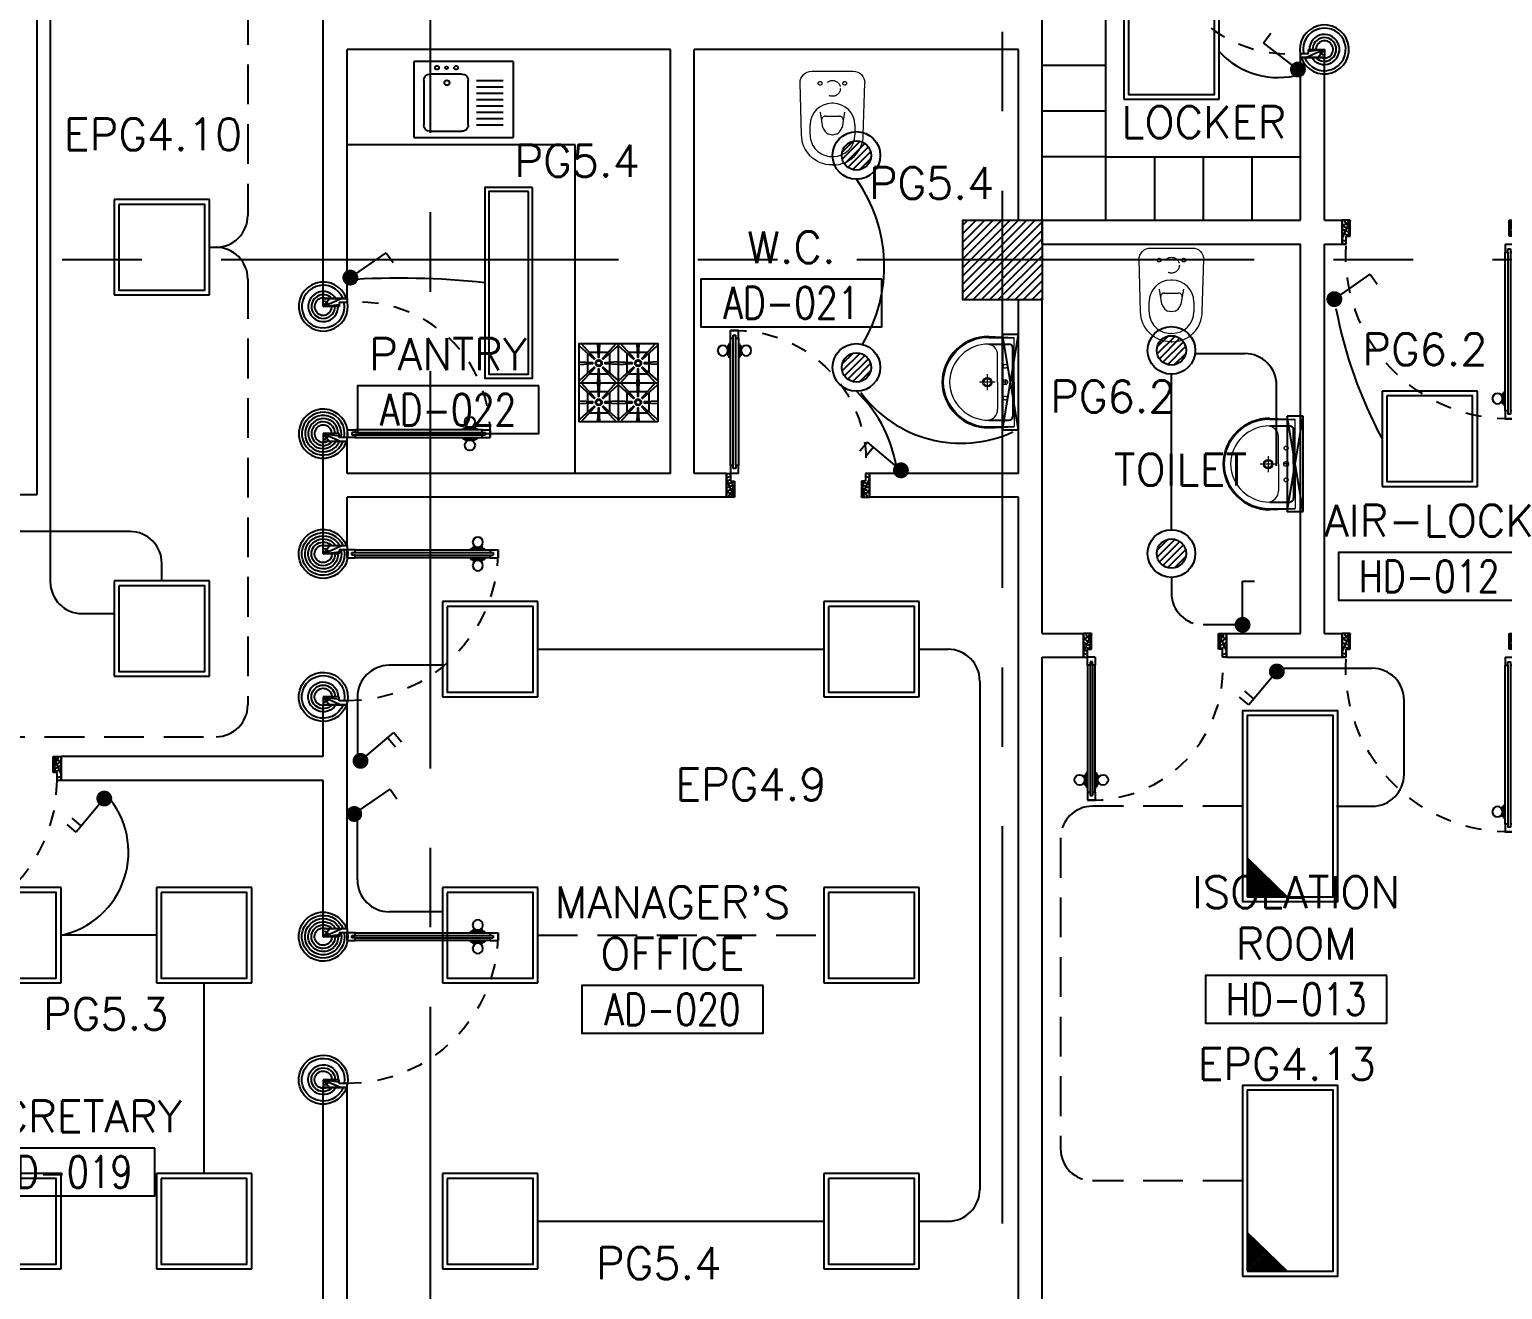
# Model space of a CAD drawing. Extents: x -0.4 to 93, y -13.2 to 77.1.
# Drawn here: x 56.55 to 65.82, y 6.47 to 14.4 of the extents above; entities that cross this region are included whole.
import ezdxf
from ezdxf.enums import TextEntityAlignment as Align

# ---------------------------------------------------------------- set-up
doc = ezdxf.new("R2010")
doc.units = 0
doc.header["$MEASUREMENT"] = 0
for name, pattern in [('CENTERX2', [4, 2.5, -0.5, 0.5, -0.5]), ('DASHED', [0.75, 0.5, -0.25]), ('HIDDEN', [0.375, 0.25, -0.125]), ('HIDDEN2', [0.1875, 0.125, -0.0625])]:
    doc.linetypes.add(name, pattern=pattern)
doc.layers.get('0').update_dxf_attribs({"linetype": 'CONTINUOUS'})
for name, color, linetype in [('A-FURN-W', 11, 'CONTINUOUS'), ('A-JEERI', 11, 'CONTINUOUS'), ('AXES', 11, 'CENTERX2'), ('COL', 11, 'CONTINUOUS'), ('DOOR', 11, 'CONTINUOUS'), ('DOOR-DIM', 11, 'CONTINUOUS'), ('E-CLINE', 2, 'CONTINUOUS'), ('E-HLINE', 2, 'HIDDEN'), ('E-LITE', 4, 'CONTINUOUS'), ('E-PANELBX', 3, 'CONTINUOUS'), ('E-SWITCH', 4, 'CONTINUOUS'), ('E-TEXT', 4, 'CONTINUOUS'), ('FIX', 11, 'CONTINUOUS'), ('HAT', 11, 'CONTINUOUS'), ('K-FUR', 11, 'CONTINUOUS'), ('Locker', 11, 'CONTINUOUS'), ('RM-BOX', 11, 'CONTINUOUS'), ('RM-NAME', 11, 'CONTINUOUS'), ('RM-NO', 11, 'CONTINUOUS'), ('TEXT', 4, 'CONTINUOUS'), ('WALL', 11, 'CONTINUOUS')]:
    doc.layers.add(name, color=color, linetype=linetype)
doc.styles.add('ROMANS', font='ROMANS.shx', dxfattribs={"width": 0.6})

# ---------------------------------------------------------------- blocks, each defined once
blk = doc.blocks.new('RM1')
at = {"layer": 'RM-BOX'}
blk.add_lwpolyline([(569.9, -200), (-569.9, -200), (-569.9, -500), (569.9, -500)], close=True, dxfattribs=at)
at = {"layer": 'RM-NAME', "style": 'ROMANS'}
for tag, p in [('ROOMNAME1', (0, 323.8)), ('ROOMNAME2', (0, 0))]:
    blk.add_attdef(tag, text='', height=200, dxfattribs=at).set_placement(p, align=Align.MIDDLE)
at = {"layer": 'RM-NO', "style": 'ROMANS', "width": 0.8}
blk.add_attdef('ROOMNO', text='', height=200, dxfattribs=at).set_placement((0, -350), align=Align.MIDDLE)
blk = doc.blocks.new('*X75')
at = {"color": 0}
for p, q in [((235128.6, 17905.4), (235584.2, 18361)), ((235128.6, 17958.4), (235531.2, 18361)), ((235128.6, 18011.4), (235478.1, 18361)), ((235128.6, 18064.5), (235425.1, 18361)), ((235128.6, 18117.5), (235372.1, 18361)), ((235128.6, 18170.5), (235319, 18361)), ((235128.6, 18223.6), (235266, 18361)), ((235128.6, 18276.6), (235213, 18361)), ((235128.6, 18329.6), (235159.9, 18361)), ((235137.2, 17861), (235628.6, 18352.3)), ((235190.3, 17861), (235628.6, 18299.3)), ((235243.3, 17861), (235628.6, 18246.3)), ((235296.3, 17861), (235628.6, 18193.2)), ((235349.4, 17861), (235628.6, 18140.2)), ((235402.4, 17861), (235628.6, 18087.2)), ((235455.4, 17861), (235628.6, 18034.1)), ((235508.5, 17861), (235628.6, 17981.1)), ((235561.5, 17861), (235628.6, 17928.1)), ((235614.5, 17861), (235628.6, 17875))]:
    blk.add_line(p, q, dxfattribs=at)
blk = doc.blocks.new('DOOR90')
at = {"layer": 'DOOR', "color": 7, "linetype": 'ByBlock'}
for p, q in [((-150, 0), (0, 0)), ((-150, 0), (-150, -25)), ((0, -50), (-113.7, 0)), ((0, -50), (-40.1, 0)), ((0, -50), (0, 0)), ((-1000, -25), (-1050, -25)), ((-1050, -75), (-1050, -25)), ((-1050, -25), (-1050, -75)), ((-1000, -75), (-1050, -75)), ((-1000, -42), (-1020, -42)), ((-1020, -42), (-1020, -58)), ((-1000, -58), (-1020, -58)), ((-1000, -25), (-1000, -42)), ((-1000, -58), (-1000, -75)), ((-877.6, -17.8), (-967.6, -17.8)), ((-967.6, -25), (-967.6, -17.8)), ((-967.6, -75), (-967.6, -82.2)), ((-877.6, -82.2), (-967.6, -82.2)), ((-955, -8.8), (-890.2, -8.8)), ((-955, -17.8), (-955, -8.8)), ((-955, -17.8), (-890.2, -17.8)), ((-955, -82.2), (-890.2, -82.2)), ((-955, -82.2), (-955, -91.2)), ((-955, -91.2), (-890.2, -91.2)), ((-890.2, -17.8), (-890.2, -8.8)), ((-890.2, -82.2), (-890.2, -91.2)), ((-877.6, -25), (-877.6, -17.8)), ((-877.6, -75), (-877.6, -82.2)), ((-200, -25), (-150, -25)), ((-200, -42), (-200, -25)), ((-180, -42), (-200, -42)), ((-200, -58), (-180, -58)), ((-200, -75), (-200, -58)), ((-150, -75), (-200, -75)), ((-180, -58), (-180, -42)), ((-150, -25), (-100, -25)), ((-150, -75), (-150, -25)), ((-100, -25), (-100, -50)), ((0, -50), (-100, -36.6)), ((-100, -50), (0, -50)), ((-150, -875), (-100, -875)), ((-150, -900), (-150, -875)), ((-150, -900), (0, -900)), ((0, -900), (-150, -900)), ((0, -850), (-113.7, -900)), ((-100, -875), (-100, -850)), ((0, -850), (-100, -863.4)), ((-100, -850), (0, -850)), ((0, -850), (-40.1, -900)), ((0, -850), (0, -900))]:
    blk.add_line(p, q, dxfattribs=at)
at = {"layer": 'DOOR', "linetype": 'ByBlock'}
for p, q in [((-200, -25), (-1000, -25)), ((-200, -42), (-1000, -42)), ((-200, -58), (-1000, -58)), ((-1000, -75), (-200, -75))]:
    blk.add_line(p, q, dxfattribs=at)
at = {"layer": 'DOOR', "color": 7, "linetype": 'ByBlock'}
for centre in [(-922.6, 23.5), (-922.6, -123.5)]:
    blk.add_circle(centre, 32.4, dxfattribs=at)
for centre, radius, start, end in [((0, -50), 154.4, 161.10529, 166.28577), ((0, -50), 94.4, 148.01819, 180), ((0, -50), 134.4, 158.15985, 169.28002), ((0, -50), 114.4, 154.08384, 167.37743), ((0, -50), 74.4, 137.77643, 180), ((0, -50), 54.4, 113.20738, 180), ((0, -50), 34.4, 90, 180), ((0, -50), 14.4, 90, 180), ((0, -850), 154.4, 193.71423, 198.89471), ((0, -850), 134.4, 190.71998, 201.84015), ((0, -850), 94.4, 180, 211.98181), ((0, -850), 74.4, 180, 222.22357), ((0, -850), 54.4, 180, 246.79262), ((0, -850), 34.4, 180, 270), ((0, -850), 14.4, 180, 270)]:
    blk.add_arc(centre, radius, start, end, dxfattribs=at)
at = {"layer": 'DOOR', "linetype": 'HIDDEN', "ltscale": 0.5}
blk.add_arc((-222.2, -50), 828.2, 178.27012, 275.00304, dxfattribs=at)
blk = doc.blocks.new('LAV1')
at = {"layer": 'FIX', "linetype": 'ByBlock', "ltscale": 0.3}
for p, q in [((-287, 210), (-280, 50)), ((-240, 210), (-240, 85)), ((240, 210), (240, 85)), ((287, 210), (280, 50)), ((0, 60), (-215, 60)), ((0, 60), (215, 60))]:
    blk.add_line(p, q, dxfattribs=at)
at = {"layer": 'FIX', "linetype": 'Continuous', "lineweight": 20}
for p, q in [((-280, 210), (-280, 50)), ((280, 210), (280, 50)), ((0, 155), (-170, 155)), ((0, 155), (170, 155)), ((0, 50), (-280, 50)), ((0, 50), (-247.3, 50)), ((0, 50), (280, 50)), ((0, 50), (247.3, 50))]:
    blk.add_line(p, q, dxfattribs=at)
at = {"layer": 'FIX', "linetype": 'DASHED', "lineweight": 20, "ltscale": 0.05}
for p, q in [((49.5, 220), (-50.5, 220)), ((-0.5, 170), (-0.5, 270)), ((-0.5, 170), (-0.5, 270))]:
    blk.add_line(p, q, dxfattribs=at)
at = {"layer": 'FIX', "lineweight": 20}
for p, q in [((15.6, 107.5), (-15.5, 107.5)), ((0, 92), (0, 123))]:
    blk.add_line(p, q, dxfattribs=at)
for centre, radius in [((-0.5, 220), 29.5), ((-0.5, 220), 22.5), ((0, 107.5), 15.5)]:
    blk.add_circle(centre, radius, dxfattribs=at)
at = {"layer": 'FIX', "linetype": 'HIDDEN', "lineweight": 20, "ltscale": 0.05}
for centre in [(-100, 107.5), (100, 107.5)]:
    blk.add_circle(centre, 12.4, dxfattribs=at)
at = {"layer": 'FIX', "linetype": 'ByBlock', "ltscale": 0.3}
for centre, radius, start, end in [((5.1, 212), 292.1, 90.99638, 180.39035), ((-5.1, 212), 292.1, 359.60965, 89.00362), ((-215, 85), 25, 180, 270), ((215, 85), 25, 270, 0)]:
    blk.add_arc(centre, radius, start, end, dxfattribs=at)
at = {"layer": 'FIX', "linetype": 'Continuous', "lineweight": 20}
for centre, radius, start, end in [((5.1, 212), 285.1, 91.02017, 180.39998), ((-5.1, 212), 285.1, 359.60002, 88.97983), ((5.1, 212), 245.1, 91.18134, 180.46566), ((-5.1, 212), 245.1, 359.53434, 88.81866), ((-170, 225), 70, 180, 270), ((170, 225), 70, 270, 0)]:
    blk.add_arc(centre, radius, start, end, dxfattribs=at)
blk = doc.blocks.new('DOOR1000')
at = {"layer": 'DOOR', "color": 7, "linetype": 'ByBlock'}
for p, q in [((-150, 0), (0, 0)), ((-150, 0), (-150, -25)), ((0, -50), (-113.7, 0)), ((0, -50), (-40.1, 0)), ((0, -50), (0, 0)), ((-1100, -25), (-1100, -75)), ((-1100, -75), (-1100, -25)), ((-1050, -25), (-1100, -25)), ((-1050, -75), (-1100, -75)), ((-1070, -42), (-1070, -58)), ((-1050, -42), (-1070, -42)), ((-1050, -58), (-1070, -58)), ((-1050, -25), (-1050, -42)), ((-1050, -58), (-1050, -75)), ((-1017.6, -25), (-1017.6, -17.8)), ((-927.6, -17.8), (-1017.6, -17.8)), ((-1017.6, -75), (-1017.6, -82.2)), ((-927.6, -82.2), (-1017.6, -82.2)), ((-1005, -17.8), (-1005, -8.8)), ((-1005, -8.8), (-940.2, -8.8)), ((-1005, -17.8), (-940.2, -17.8)), ((-1005, -82.2), (-1005, -91.2)), ((-1005, -82.2), (-940.2, -82.2)), ((-1005, -91.2), (-940.2, -91.2)), ((-940.2, -17.8), (-940.2, -8.8)), ((-940.2, -82.2), (-940.2, -91.2)), ((-927.6, -25), (-927.6, -17.8)), ((-927.6, -75), (-927.6, -82.2)), ((-200, -25), (-150, -25)), ((-200, -42), (-200, -25)), ((-180, -42), (-200, -42)), ((-200, -58), (-180, -58)), ((-200, -75), (-200, -58)), ((-150, -75), (-200, -75)), ((-180, -58), (-180, -42)), ((-150, -25), (-100, -25)), ((-150, -75), (-150, -25)), ((-100, -25), (-100, -50)), ((0, -50), (-100, -36.6)), ((-100, -50), (0, -50)), ((-150, -975), (-100, -975)), ((-150, -1000), (-150, -975)), ((-150, -1000), (0, -1000)), ((0, -1000), (-150, -1000)), ((0, -950), (-113.7, -1000)), ((-100, -975), (-100, -950)), ((0, -950), (-100, -963.4)), ((-100, -950), (0, -950)), ((0, -950), (-40.1, -1000)), ((0, -950), (0, -1000))]:
    blk.add_line(p, q, dxfattribs=at)
at = {"layer": 'DOOR', "linetype": 'ByBlock'}
for p, q in [((-200, -25), (-1050, -25)), ((-200, -42), (-1050, -42)), ((-200, -58), (-1050, -58)), ((-1050, -75), (-200, -75))]:
    blk.add_line(p, q, dxfattribs=at)
at = {"layer": 'DOOR', "color": 7, "linetype": 'ByBlock'}
for centre in [(-972.6, 23.5), (-972.6, -123.5)]:
    blk.add_circle(centre, 32.4, dxfattribs=at)
for centre, radius, start, end in [((0, -50), 154.4, 161.10529, 166.28577), ((0, -50), 94.4, 148.01819, 180), ((0, -50), 134.4, 158.15985, 169.28002), ((0, -50), 114.4, 154.08384, 167.37743), ((0, -50), 74.4, 137.77643, 180), ((0, -50), 54.4, 113.20738, 180), ((0, -50), 34.4, 90, 180), ((0, -50), 14.4, 90, 180), ((0, -950), 154.4, 193.71423, 198.89471), ((0, -950), 134.4, 190.71998, 201.84015), ((0, -950), 94.4, 180, 211.98181), ((0, -950), 74.4, 180, 222.22357), ((0, -950), 54.4, 180, 246.79262), ((0, -950), 34.4, 180, 270), ((0, -950), 14.4, 180, 270)]:
    blk.add_arc(centre, radius, start, end, dxfattribs=at)
at = {"layer": 'DOOR', "linetype": 'HIDDEN', "ltscale": 0.5}
blk.add_arc((-150, -25), 950, 180, 270, dxfattribs=at)
blk = doc.blocks.new('WC')
at = {"layer": 'FIX', "lineweight": 20}
for p, q in [((475, 140.8), (538, 140.8)), ((339, 4.8), (339, -4.8)), ((394.8, 75.7), (490.4, 60.1)), ((533.7, 24.2), (539.5, 0)), ((539.5, 0), (533.7, -24.2)), ((674, 4.8), (674, -4.8)), ((490.4, -60.1), (394.8, -75.7)), ((538, -140.8), (475, -140.8)), ((213.2, -203.8), (210, -203.8))]:
    blk.add_line(p, q, dxfattribs=at)
at = {"layer": 'FIX', "linetype": 'Continuous', "lineweight": 20}
blk.add_line((420.1, -47.3), (420.4, 44.6), dxfattribs=at)
at = {"layer": 'FIX', "lineweight": 20}
for points in [[(210, -203.8, -0.414214), (137, -130.8), (137, 0), (137, 130.8, -0.414214), (210, 203.8)], [(727, -4.8), (727, 4.8, 0.414214), (538, 193.8), (210, 203.8)], [(727, 4.8), (727, -4.8, -0.414214), (538, -193.8), (210, -203.8)]]:
    blk.add_lwpolyline(points, format="xyb", dxfattribs=at)
at = {"layer": 'FIX', "linetype": 'HIDDEN2', "lineweight": 20, "ltscale": 0.3}
blk.add_circle((245, 0), 49.8, dxfattribs=at)
at = {"layer": 'FIX', "linetype": 'HIDDEN', "lineweight": 20, "ltscale": 0.05}
for centre in [(213.2, 77.5), (213.2, -77.5)]:
    blk.add_circle(centre, 11.6, dxfattribs=at)
at = {"layer": 'FIX', "lineweight": 20}
for centre, radius, start, end in [((475, 4.8), 136, 90, 180), ((538, 4.8), 136, 360, 90), ((464.4, -17.6), 82, 51.07583, 71.50405), ((473, -6.9), 68.2, 27.15318, 51.07583), ((475, -4.8), 136, 180, 270), ((464.4, 17.6), 82, 288.49595, 308.92417), ((473, 6.9), 68.2, 308.92417, 332.84682), ((538, -4.8), 136, 270, 0)]:
    blk.add_arc(centre, radius, start, end, dxfattribs=at)
at = {"layer": 'FIX', "linetype": 'Continuous', "lineweight": 20}
for centre, start, end in [((442.7, 45.5), 88.38785, 182.33379), ((442.4, -45.6), 177.66621, 271.61215)]:
    blk.add_arc(centre, 22.3, start, end, dxfattribs=at)
blk = doc.blocks.new('A$C2B543BD4')
at = {"layer": 'DOOR', "color": 0, "linetype": 'ByBlock'}
for p, q in [((150, 1155.9), (0, 1155.9)), ((150, 1155.9), (0, 1155.9)), ((0, 1155.9), (150, 1155.9)), ((0, 1105.9), (0, 1155.9)), ((150, 1130.9), (100, 1130.9)), ((100, 1130.9), (100, 1105.9)), ((150, 1155.9), (150, 1130.9)), ((100, 1105.9), (0, 1105.9)), ((100, 105.9), (0, 105.9)), ((0, 105.9), (0, 55.9)), ((100, 80.9), (100, 105.9)), ((150, 130.9), (150, 80.9)), ((150, 130.9), (200, 130.9)), ((180, 113.9), (180, 97.9)), ((200, 113.9), (180, 113.9)), ((180, 97.9), (200, 97.9)), ((200, 130.9), (200, 113.9)), ((200, 97.9), (200, 80.9)), ((1077.6, 138.1), (1167.6, 138.1)), ((1077.6, 130.9), (1077.6, 138.1)), ((1155, 147.1), (1090.2, 147.1)), ((1090.2, 138.1), (1090.2, 147.1)), ((1155, 138.1), (1090.2, 138.1)), ((1155, 138.1), (1155, 147.1)), ((1167.6, 130.9), (1167.6, 138.1)), ((1200, 130.9), (1250, 130.9)), ((1200, 113.9), (1200, 130.9)), ((1200, 113.9), (1220, 113.9)), ((1200, 97.9), (1220, 97.9)), ((1200, 80.9), (1200, 97.9)), ((1220, 97.9), (1220, 113.9)), ((1250, 130.9), (1250, 80.9)), ((1250, 130.9), (1250, 80.9)), ((1250, 80.9), (1250, 130.9)), ((150, 55.9), (0, 55.9)), ((150, 80.9), (100, 80.9)), ((150, 55.9), (150, 80.9)), ((200, 80.9), (150, 80.9)), ((1077.6, 80.9), (1077.6, 73.7)), ((1077.6, 73.7), (1167.6, 73.7)), ((1155, 73.7), (1090.2, 73.7)), ((1090.2, 73.7), (1090.2, 64.7)), ((1155, 64.7), (1090.2, 64.7)), ((1155, 73.7), (1155, 64.7)), ((1167.6, 80.9), (1167.6, 73.7)), ((1200, 80.9), (1250, 80.9))]:
    blk.add_line(p, q, dxfattribs=at)
at = {"layer": 'DOOR', "color": 9, "linetype": 'ByBlock'}
for p, q in [((0, 1105.9), (113.7, 1155.9)), ((0, 1105.9), (40.1, 1155.9)), ((0, 1105.9), (100, 1119.3)), ((0, 105.9), (40.1, 55.9)), ((0, 105.9), (113.7, 55.9)), ((0, 105.9), (100, 92.6))]:
    blk.add_line(p, q, dxfattribs=at)
at = {"layer": 'DOOR', "linetype": 'ByBlock'}
for p, q in [((1200, 130.9), (200, 130.9)), ((200, 113.9), (1200, 113.9)), ((200, 97.9), (1200, 97.9)), ((200, 80.9), (1200, 80.9))]:
    blk.add_line(p, q, dxfattribs=at)
at = {"layer": 'DOOR', "color": 0, "linetype": 'ByBlock'}
for centre in [(1122.6, 179.5), (1122.6, 32.4)]:
    blk.add_circle(centre, 32.4, dxfattribs=at)
at = {"layer": 'DOOR', "color": 9, "linetype": 'ByBlock'}
for centre, radius, start, end in [((0, 1105.9), 34.4, 0, 90), ((0, 1105.9), 14.4, 0, 90), ((0, 1105.9), 54.4, 0, 66.79262), ((0, 1105.9), 74.4, 0, 42.22357), ((0, 1105.9), 94.4, 0, 31.98181), ((0, 1105.9), 134.4, 10.71998, 21.84015), ((0, 1105.9), 154.4, 13.71423, 18.89471), ((0, 105.9), 14.4, 270, 0), ((0, 105.9), 34.4, 270, 0), ((0, 105.9), 54.4, 293.20738, 0), ((0, 105.9), 74.4, 317.77643, 0), ((0, 105.9), 94.4, 328.01819, 0), ((0, 105.9), 114.4, 334.08384, 347.37743), ((0, 105.9), 134.4, 338.15985, 349.28002), ((0, 105.9), 154.4, 341.10529, 346.28577)]:
    blk.add_arc(centre, radius, start, end, dxfattribs=at)
at = {"layer": 'DOOR', "linetype": 'HIDDEN', "ltscale": 0.5}
blk.add_arc((222.7, 105.9), 1027.6, 358.60591, 94.05853, dxfattribs=at)
blk = doc.blocks.new('A$C68711307')
at = {"layer": 'A-FURN-W'}
for p, q in [((0, 0), (0, 0.6266)), ((0, 0.6266), (0.48, 0.6266)), ((0.12, 0.5634), (0.4, 0.5634)), ((0.48, 0.6266), (0.48, 0)), ((0.08, 0.3234), (0.08, 0.5234)), ((0.44, 0.5234), (0.44, 0.3234)), ((0.4, 0.2834), (0.12, 0.2834)), ((0.12, 0.232), (0.12, 0.0643)), ((0.16, 0.232), (0.16, 0.0643)), ((0.2, 0.232), (0.2, 0.0643)), ((0.24, 0.232), (0.24, 0.0643)), ((0.28, 0.232), (0.28, 0.0643)), ((0.32, 0.232), (0.32, 0.0643)), ((0.36, 0.232), (0.36, 0.0643)), ((0.4, 0.232), (0.4, 0.0643)), ((0, 0), (0.48, 0))]:
    blk.add_line(p, q, dxfattribs=at)
for centre, start_param, end_param in [((0.12, 0.5234), 5.497787, 7.068583), ((0.4, 0.5234), 3.926991, 5.497787), ((0.12, 0.3234), 0.785398, 2.356194), ((0.4, 0.3234), 2.356194, 3.926991)]:
    blk.add_ellipse(centre, major_axis=(-0.0283, 0.0283), ratio=1, start_param=start_param, end_param=end_param, dxfattribs=at)
at = {"layer": 'A-FURN-W', "extrusion": (0, 0, -1)}
for centre, major_axis in [((0.04, 0.4799), (-0.00849, 0.00849)), ((0.04, 0.4199), (-0.00566, 0.00566)), ((0.1344, 0.4174), (-0.0113, 0.0113))]:
    blk.add_ellipse(centre, major_axis=major_axis, ratio=1, dxfattribs=at)
blk.add_ellipse((0.04, 0.3599), major_axis=(-0.00849, 0.00849), ratio=1, start_param=6.283185307178246, end_param=12.56637061435783, dxfattribs=at)
blk = doc.blocks.new('RANGE')
at = {"layer": 'K-FUR'}
for p, q in [((0.45, 0.904), (0.45, 0)), ((0, 0.452), (0.9, 0.452))]:
    blk.add_line(p, q, dxfattribs=at)
for points in [[(-0.001, 0.879), (0.172, 0.723, 0.025175), (0.18, 0.73), (0.023, 0.903)], [(0.211, 0.904), (0.22, 0.747, 0.025175), (0.23, 0.747), (0.238, 0.904)], [(0.426, 0.904), (0.27, 0.73, 0.025175), (0.278, 0.723), (0.45, 0.88)], [(0.449, 0.879), (0.622, 0.723, 0.025175), (0.63, 0.73), (0.473, 0.903)], [(0.661, 0.904), (0.67, 0.747, 0.025175), (0.68, 0.747), (0.688, 0.904)], [(0.876, 0.904), (0.72, 0.73, 0.025175), (0.728, 0.723), (0.9, 0.88)], [(0, 0.664), (0.156, 0.672, 0.025175), (0.156, 0.683), (0, 0.691)], [(0.45, 0.691), (0.294, 0.683, 0.025175), (0.294, 0.673), (0.45, 0.665)], [(0.45, 0.664), (0.606, 0.672, 0.025175), (0.606, 0.683), (0.45, 0.691)], [(0.9, 0.691), (0.744, 0.683, 0.025175), (0.744, 0.673), (0.9, 0.665)], [(0.024, 0.452), (0.18, 0.625, 0.025175), (0.172, 0.633), (0, 0.476)], [(0.239, 0.452), (0.23, 0.609, 0.025175), (0.22, 0.609), (0.212, 0.452)], [(0.451, 0.477), (0.278, 0.633, 0.025175), (0.27, 0.625), (0.427, 0.453)], [(0.474, 0.452), (0.63, 0.625, 0.025175), (0.622, 0.633), (0.45, 0.476)], [(0.689, 0.452), (0.68, 0.609, 0.025175), (0.67, 0.609), (0.662, 0.452)], [(0.901, 0.477), (0.728, 0.633, 0.025175), (0.72, 0.625), (0.877, 0.453)], [(-0.001, 0.427), (0.172, 0.271, 0.025175), (0.18, 0.278), (0.023, 0.451)], [(0.211, 0.452), (0.22, 0.295, 0.025175), (0.23, 0.295), (0.238, 0.452)], [(0.426, 0.452), (0.27, 0.279, 0.025175), (0.278, 0.271), (0.45, 0.428)], [(0.449, 0.427), (0.622, 0.271, 0.025175), (0.63, 0.278), (0.473, 0.451)], [(0.661, 0.452), (0.67, 0.295, 0.025175), (0.68, 0.295), (0.688, 0.452)], [(0.876, 0.452), (0.72, 0.279, 0.025175), (0.728, 0.271), (0.9, 0.428)], [(0, 0.212), (0.156, 0.221, 0.025175), (0.156, 0.231), (0, 0.239)], [(0.024, 0), (0.18, 0.173, 0.025175), (0.172, 0.181), (0, 0.024)], [(0.451, 0.025), (0.278, 0.181, 0.025175), (0.27, 0.173), (0.427, 0.001)], [(0.45, 0.239), (0.294, 0.231, 0.025175), (0.294, 0.221), (0.45, 0.213)], [(0.45, 0.212), (0.606, 0.221, 0.025175), (0.606, 0.231), (0.45, 0.239)], [(0.474, 0), (0.63, 0.173, 0.025175), (0.622, 0.181), (0.45, 0.024)], [(0.901, 0.025), (0.728, 0.181, 0.025175), (0.72, 0.173), (0.877, 0.001)], [(0.9, 0.239), (0.744, 0.231, 0.025175), (0.744, 0.221), (0.9, 0.213)], [(0.239, 0), (0.23, 0.157, 0.025175), (0.22, 0.157), (0.212, 0)], [(0.689, 0), (0.68, 0.157, 0.025175), (0.67, 0.157), (0.662, 0)]]:
    blk.add_lwpolyline(points, format="xyb", dxfattribs=at)
blk.add_lwpolyline([(0, 0), (0, 0.904), (0.9, 0.904), (0.9, 0)], close=True, dxfattribs=at)
for points in [[(0.1, 0.686), (0.1, 0.788)], [(0.113, 0.804), (0.217, 0.804)], [(0.233, 0.804), (0.336, 0.804)], [(0.35, 0.789), (0.35, 0.686)], [(0.55, 0.686), (0.55, 0.788)], [(0.563, 0.804), (0.667, 0.804)], [(0.683, 0.804), (0.786, 0.804)], [(0.8, 0.789), (0.8, 0.686)], [(0.1, 0.567), (0.1, 0.67)], [(0.217, 0.552), (0.114, 0.552)], [(0.337, 0.552), (0.233, 0.552)], [(0.35, 0.67), (0.35, 0.568)], [(0.55, 0.567), (0.55, 0.67)], [(0.667, 0.552), (0.564, 0.552)], [(0.787, 0.552), (0.683, 0.552)], [(0.8, 0.67), (0.8, 0.568)], [(0.113, 0.352), (0.217, 0.352)], [(0.233, 0.352), (0.336, 0.352)], [(0.563, 0.352), (0.667, 0.352)], [(0.683, 0.352), (0.786, 0.352)], [(0.1, 0.234), (0.1, 0.336)], [(0.1, 0.115), (0.1, 0.218)], [(0.35, 0.337), (0.35, 0.234)], [(0.35, 0.218), (0.35, 0.116)], [(0.55, 0.234), (0.55, 0.336)], [(0.55, 0.115), (0.55, 0.218)], [(0.8, 0.337), (0.8, 0.234)], [(0.8, 0.218), (0.8, 0.116)], [(0.217, 0.1), (0.114, 0.1)], [(0.337, 0.1), (0.233, 0.1)], [(0.667, 0.1), (0.564, 0.1)], [(0.787, 0.1), (0.683, 0.1)]]:
    blk.add_lwpolyline(points, dxfattribs=at)
for centre, radius in [((0.225, 0.678), 0.0373), ((0.225, 0.678), 0.0273), ((0.675, 0.678), 0.0373), ((0.675, 0.678), 0.0273), ((0.225, 0.226), 0.0373), ((0.225, 0.226), 0.0273), ((0.675, 0.226), 0.0373), ((0.675, 0.226), 0.0273)]:
    blk.add_circle(centre, radius, dxfattribs=at)
blk = doc.blocks.new('Rang')
at = {"layer": 'FIX', "xscale": -0.6637168141592866, "yscale": 0.6637168141592866, "zscale": 0.6637168141592921, "rotation": 90}
blk.add_blockref('RANGE', (0.6, 0.597), dxfattribs=at)
blk = doc.blocks.new('*X62')
at = {"color": 0}
for p, q in [((21548.527, 18540.142), (21548.801, 18540.415)), ((21548.529, 18539.966), (21548.977, 18540.414)), ((21548.584, 18539.845), (21549.098, 18540.359)), ((21548.672, 18539.756), (21549.187, 18540.271)), ((21548.793, 18539.7), (21549.243, 18540.15)), ((21548.966, 18539.696), (21549.246, 18539.977))]:
    blk.add_line(p, q, dxfattribs=at)
blk = doc.blocks.new('SPOT')
at = {"layer": 'E-LITE'}
for radius in [0.6, 0.369]:
    blk.add_circle((0, 0), radius, dxfattribs=at)
at = {"layer": 'E-LITE', "color": 8}
blk.add_blockref('*X62', (-21548.886, -18540.056), dxfattribs=at)
blk = doc.blocks.new('L42')
at = {"layer": 'E-LITE'}
for p, q in [((0.3, 0.3), (-0.3, 0.3)), ((-0.3, 0.3), (-0.3, -0.3)), ((0.3, -0.3), (0.3, 0.3)), ((-0.3, -0.3), (0.3, -0.3))]:
    blk.add_line(p, q, dxfattribs=at)
at = {"layer": 'E-LITE', "color": 8}
blk.add_lwpolyline([(-0.27, 0.27), (-0.27, -0.27), (0.27, -0.27), (0.27, 0.27)], close=True, dxfattribs=at)
blk = doc.blocks.new('1G1W')
for p, q in [((0, 0), (0.55, 0)), ((0.55, 0), (0.55, -0.15))]:
    blk.add_line(p, q)
at = {"const_width": 0.1}
blk.add_lwpolyline([(-0.05, 0, 1), (0.05, 0, 1)], format="xyb", close=True, dxfattribs=at)
blk = doc.blocks.new('L44OP')
at = {"layer": 'E-LITE'}
h = blk.add_hatch(dxfattribs=at)
h.set_pattern_fill('ANSI31', color=8, scale=0.08, style=0)
h.set_pattern_definition([(45, (-219618.539252, -21540.879964), (-0.00707106781187, 0.00707106781187), [])])
h.paths.add_polyline_path([(-0.3258, 0.27), (-0.57, 0.27), (-0.57, 0.0185)])
at = {"layer": 'E-LITE', "color": 8}
blk.add_line((-0.3258, 0.27), (-0.57, 0.0185), dxfattribs=at)
at = {"layer": 'E-LITE'}
blk.add_lwpolyline([(-0.6, 0.3), (-0.6, -0.3), (0.6, -0.3), (0.6, 0.3)], close=True, dxfattribs=at)
at = {"layer": 'E-LITE', "color": 8}
blk.add_lwpolyline([(-0.57, 0.27), (-0.57, -0.27), (0.57, -0.27), (0.57, 0.27)], close=True, dxfattribs=at)
blk = doc.blocks.new('MR20')
at = {"layer": 'E-LITE'}
for p, q in [((-300, 100), (-300, 0)), ((-300, 100), (-300, 0)), ((300, 0), (300, 100)), ((300, 0), (300, 100)), ((-300, 0), (300, 0)), ((-300, 0), (300, 0)), ((-300, 0), (300, 0)), ((-300, 0), (-300, 0)), ((300, 0), (300, 0))]:
    blk.add_line(p, q, dxfattribs=at)
at = {"layer": 'E-LITE', "color": 3}
blk.add_line((300, 100), (-300, 100), dxfattribs=at)
at = {"layer": 'E-LITE', "color": 8}
for p, q in [((300, 0), (-300, 100)), ((300, 100), (-300, 0))]:
    blk.add_line(p, q, dxfattribs=at)
blk = doc.blocks.new('2G1W')
for p, q in [((0, 0), (0.55, 0)), ((0.45, 0), (0.45, -0.15)), ((0.55, 0), (0.55, -0.15))]:
    blk.add_line(p, q)
at = {"const_width": 0.1}
blk.add_lwpolyline([(-0.05, 0, 1), (0.05, 0, 1)], format="xyb", close=True, dxfattribs=at)
blk = doc.blocks.new('L24')
at = {"color": 4}
blk.add_lwpolyline([(-0.6, 0.15), (-0.6, -0.15), (0.6, -0.15), (0.6, 0.15)], close=True, dxfattribs=at)
at = {"layer": 'E-LITE', "color": 8}
blk.add_lwpolyline([(-0.575, 0.125), (-0.575, -0.125), (0.575, -0.125), (0.575, 0.125)], close=True, dxfattribs=at)

msp = doc.modelspace()

# ---------------------------------------------------------------- linework, layer by layer
at = {"layer": 'AXES'}
for p, q in [((62.6695, -1.1143), (62.6695, 76.4248)), ((59.0695, 5.75), (59.0695, 64.57)), ((92.2523, 12.95), (22.4295, 12.95))]:
    msp.add_line(p, q, dxfattribs=at)
at = {"layer": 'COL'}
msp.add_lwpolyline([(62.9195, 13.2), (62.9195, 12.7), (62.4195, 12.7), (62.4195, 13.2)], close=True, dxfattribs=at)
at = {"layer": 'E-CLINE', "color": 4}
for p, q in [((56.6767, 15.1355), (56.6767, 10.9245)), ((57.6786, 13.03), (57.7198, 13.03)), ((57.6786, 13.03), (57.7198, 13.03)), ((63.732, 11.2526), (63.732, 12.2312)), ((57.1786, 11.2408), (55.4133, 11.2408)), ((57.3786, 10.93), (57.3786, 11.0408)), ((56.8767, 10.7245), (57.0786, 10.7245))]:
    msp.add_line(p, q, dxfattribs=at)
for centre, radius, start, end in [((64.4023, 14.5976), 0.4994, 222.14221, 286.5481), ((60.977, 12.9093), 0.9476, 328.83981, 35.38312), ((57.7198, 13.23), 0.2, 270, 0), ((57.7198, 12.83), 0.2, 0, 90), ((58.8715, 7.6361), 5.1991, 84.03267, 93.60594), ((61.1662, 11.5108), 0.8463, 6.52454, 46.42999), ((62.4075, 12.5779), 0.7814, 216.19148, 294.72003), ((57.1786, 11.0408), 0.2, 0, 90), ((56.8767, 10.9245), 0.2, 180, 270), ((57.7198, 10.1494), 0.2, 270, 360)]:
    msp.add_arc(centre, radius, start, end, dxfattribs=at)
at = {"layer": 'E-HLINE', "color": 4}
for p, q in [((57.9198, 19.43), (57.9198, 13.23)), ((57.9198, 12.83), (57.9198, 10.1494)), ((63.732, 10.9526), (63.732, 10.8537)), ((64.1546, 10.6537), (63.932, 10.6537)), ((62.1445, 10.5), (62.3261, 10.5)), ((52.8911, 9.9494), (57.7198, 9.9494)), ((64.1794, 9.5122), (63.2348, 9.5122)), ((63.0348, 9.3122), (63.0348, 7.3552)), ((59.7445, 8.7), (61.5445, 8.7)), ((64.1794, 7.1552), (63.2348, 7.1552)), ((62.1445, 6.9), (62.3261, 6.9))]:
    msp.add_line(p, q, dxfattribs=at)
for centre, start, end in [((63.932, 10.8537), 180, 270), ((63.2348, 9.3122), 90, 180), ((63.2348, 7.3552), 180, 270)]:
    msp.add_arc(centre, 0.2, start, end, dxfattribs=at)
at = {"layer": 'E-PANELBX'}
for p, q in [((59.9795, 13.675), (58.5445, 13.675)), ((59.9795, 11.607), (59.9795, 13.675))]:
    msp.add_line(p, q, dxfattribs=at)
at = {"layer": 'E-SWITCH', "color": 4}
for p, q in [((63.8807, 12.3613), (64.1936, 12.3613)), ((64.3936, 11.6546), (64.3936, 12.1613)), ((59.7445, 10.5), (61.5445, 10.5)), ((59.1445, 10.3992), (58.8098, 10.3992)), ((62.5261, 10.3), (62.5261, 7.1)), ((64.38, 10.38), (64.9954, 10.38)), ((58.6098, 10.1992), (58.6098, 9.7816)), ((65.1954, 9.7122), (65.1954, 10.18)), ((58.6098, 9.0478), (58.6098, 9.4776)), ((64.7699, 9.5122), (64.9954, 9.5122)), ((59.1445, 8.8478), (58.8098, 8.8478)), ((57.3445, 8.7), (56.7445, 8.7)), ((57.6445, 7.2), (57.6445, 8.4)), ((59.7445, 6.9), (61.5445, 6.9))]:
    msp.add_line(p, q, dxfattribs=at)
for centre, radius, start, end in [((67.5595, 13.1711), 2.8415, 190.69912, 208.27715), ((64.1936, 12.1613), 0.2, 0, 90), ((62.3261, 10.3), 0.2, 0, 90), ((58.8098, 10.1992), 0.2, 90, 180), ((64.9954, 10.18), 0.2, 0, 90), ((64.9954, 9.7122), 0.2, 270, 0), ((56.6344, 9.223), 0.5345, 281.88926, 41.82879), ((58.8098, 9.0478), 0.2, 180, 270), ((62.3261, 7.1), 0.2, 270, 0)]:
    msp.add_arc(centre, radius, start, end, dxfattribs=at)
at = {"layer": 'Locker'}
for p, q in [((63.3195, 13.2), (63.3195, 15.325)), ((63.3195, 14.175), (62.9195, 14.175)), ((63.3195, 13.8875), (62.9195, 13.8875)), ((63.3195, 13.6), (62.9195, 13.6)), ((63.3195, 13.6), (64.5445, 13.6)), ((63.6258, 13.6), (63.6258, 13.2)), ((63.932, 13.6), (63.932, 13.2)), ((64.2383, 13.6), (64.2383, 13.2))]:
    msp.add_line(p, q, dxfattribs=at)
at = {"layer": 'WALL'}
for p, q in [((56.5945, 11.475), (56.5945, 20.4352)), ((58.3945, 12.707), (58.3945, 16.075)), ((62.9195, 13.05), (62.9195, 15.325)), ((58.5445, 12.707), (58.5445, 14.275)), ((60.5795, 14.275), (58.5445, 14.275)), ((60.5795, 11.607), (60.5795, 14.275)), ((60.7295, 11.607), (60.7295, 14.275)), ((62.7695, 14.275), (60.7295, 14.275)), ((62.7695, 13.2), (62.7695, 14.275)), ((64.6945, 14.225), (64.5445, 14.225)), ((64.5445, 13.2), (64.5445, 14.225)), ((64.6945, 13.2), (64.6945, 14.225)), ((62.9195, 13.2), (64.5445, 13.2)), ((64.6945, 13.2), (64.807, 13.2)), ((64.807, 13.05), (64.807, 13.2)), ((62.9195, 13.05), (64.5445, 13.05)), ((64.5445, 10.6), (64.5445, 13.05)), ((64.6945, 10.6), (64.6945, 13.05)), ((64.6945, 13.05), (64.807, 13.05)), ((58.5445, 12.707), (58.3945, 12.707)), ((62.7695, 11.607), (62.7695, 12.7)), ((62.9195, 10.6), (62.9195, 12.7)), ((58.3945, 11.15), (58.3945, 11.807)), ((58.5445, 11.807), (58.3945, 11.807)), ((58.5445, 11.607), (58.5445, 11.807)), ((60.5795, 11.607), (58.5445, 11.607)), ((60.932, 11.607), (60.7295, 11.607)), ((60.932, 11.457), (60.932, 11.607)), ((61.832, 11.457), (61.832, 11.607)), ((62.7695, 11.607), (61.832, 11.607)), ((46.7495, 11.475), (56.5945, 11.475)), ((60.932, 11.457), (58.5445, 11.457)), ((58.5445, 11.15), (58.5445, 11.457)), ((62.7695, 11.457), (61.832, 11.457)), ((62.7695, 6), (62.7695, 11.457)), ((58.5445, 11.15), (58.3945, 11.15)), ((62.9195, 10.6), (63.1779, 10.6)), ((63.1779, 10.6), (63.1779, 10.45)), ((64.0779, 10.6), (64.0779, 10.45)), ((64.0779, 10.6), (64.5445, 10.6)), ((64.5195, 10.6), (64.5445, 10.6)), ((64.6945, 10.6), (64.807, 10.6)), ((64.807, 10.6), (64.807, 10.45)), ((62.9195, 6), (62.9195, 10.45)), ((62.9195, 10.45), (63.1779, 10.45)), ((64.0779, 10.45), (64.807, 10.45)), ((58.5445, 10.15), (58.3945, 10.15)), ((58.3945, 9.825), (58.3945, 10.15)), ((58.5445, 8.741), (58.5445, 10.15)), ((58.3945, 9.825), (56.7445, 9.825)), ((56.7445, 9.675), (56.7445, 9.825)), ((58.3945, 9.675), (56.7445, 9.675)), ((58.3945, 8.741), (58.3945, 9.675)), ((58.5445, 8.741), (58.3945, 8.741)), ((58.3945, 6), (58.3945, 7.741)), ((58.5445, 7.741), (58.3945, 7.741)), ((58.5445, 6), (58.5445, 7.741))]:
    msp.add_line(p, q, dxfattribs=at)

# ---------------------------------------------------------------- block references
at = {"layer": 'A-JEERI', "linetype": 'ByBlock', "xscale": 0.0009999999892897904, "yscale": 0.0009999999892897904, "zscale": 0.001, "rotation": 270}
msp.add_blockref('WC', (61.5988, 14.275), dxfattribs=at)
at = {"layer": 'DOOR', "color": 0, "xscale": 0.001000000047497451, "yscale": 0.0009999999892897904, "zscale": 0.001}
msp.add_blockref('DOOR90', (64.6945, 15.125), dxfattribs=at)
at = {"layer": 'DOOR', "color": 0, "xscale": -0.0009999999892897904, "yscale": 0.0009999999892897904, "zscale": 0.001, "rotation": 90}
for p in [(65.963, 13.2), (65.963, 10.6)]:
    msp.add_blockref('A$C2B543BD4', p, dxfattribs=at)
at = {"layer": 'DOOR', "yscale": 0.0009999999892897904, "zscale": 0.001}
for name, p, xscale, rotation in [('DOOR90', (58.3945, 11.807), 0.001000000047497451, 180), ('DOOR1000', (55.7445, 9.825), 0.0009999999892897904, 90)]:
    msp.add_blockref(name, p, dxfattribs=dict(at, xscale=xscale, rotation=rotation))
at = {"layer": 'DOOR', "xscale": -0.001000000047497451, "yscale": 0.0009999999892897904, "zscale": 0.001}
for p in [(58.3945, 11.15), (58.3945, 8.741)]:
    msp.add_blockref('DOOR1000', p, dxfattribs=at)
at = {"layer": 'DOOR-DIM', "yscale": 0.0009999999892897904, "zscale": 0.001, "rotation": 90}
for p, xscale in [((60.932, 11.457), -0.0009999999892897904), ((63.1779, 10.6), 0.0009999999892897904)]:
    msp.add_blockref('DOOR90', p, dxfattribs=dict(at, xscale=xscale))
at = {"layer": 'E-LITE', "color": 4}
for p in [(63.732, 14.2625), (57.3786, 13.03), (65.357, 11.825), (57.3786, 10.63), (59.4445, 10.5), (61.8445, 10.5), (56.4445, 8.7), (57.6445, 8.7), (59.4445, 8.7), (61.8445, 8.7), (56.4445, 6.9), (57.6445, 6.9), (59.4445, 6.9), (61.8445, 6.9)]:
    msp.add_blockref('L42', p, dxfattribs=at)
at = {"layer": 'E-LITE', "color": 4, "xscale": 0.25, "yscale": 0.25, "zscale": 0.25}
for p in [(61.7495, 13.608), (63.732, 12.3812), (61.7495, 12.274), (63.732, 11.1026)]:
    msp.add_blockref('SPOT', p, dxfattribs=at)
at = {"layer": 'E-LITE', "color": 4}
for name, p, rotation in [('L24', (59.562, 12.807), 270), ('L44OP', (64.4794, 9.5122), 90), ('L44OP', (64.4794, 7.1552), 90)]:
    msp.add_blockref(name, p, dxfattribs=dict(at, rotation=rotation))
at = {"layer": 'E-LITE', "color": 4, "xscale": 0.0009999999892897904, "yscale": 0.0009999999892897904, "zscale": 0.001, "rotation": 270}
for p in [(62.6695, 12.181), (64.461, 11.666)]:
    msp.add_blockref('MR20', p, dxfattribs=at)
at = {"layer": 'E-SWITCH', "color": 4, "yscale": 0.5, "zscale": 0.5}
for name, p, xscale, rotation in [('1G1W', (64.528, 14.1486), 0.5, 142.109659982154), ('1G1W', (58.5651, 12.8391), 0.5, 34.73854364278038), ('1G1W', (64.7571, 12.7036), 0.5, 34.73854364278038), ('2G1W', (62.0296, 11.6261), -0.5, 319.8390346145029), ('1G1W', (64.1796, 10.6537), 0.5, 90), ('2G1W', (64.3951, 10.36), 0.5, 229.9754793392306), ('2G1W', (58.6289, 9.7977), 0.5, 40.16096538549717), ('2G1W', (57.0166, 9.5604), 0.5, 229.9754793392306), ('1G1W', (58.5893, 9.4633), 0.5, 34.73854364278038)]:
    msp.add_blockref(name, p, dxfattribs=dict(at, xscale=xscale, rotation=rotation))
at = {"layer": 'FIX', "xscale": -1, "rotation": 90}
msp.add_blockref('A$C68711307', (59.5902, 14.1998), dxfattribs=at)
at = {"layer": 'FIX', "xscale": -0.8250000000116415, "yscale": 0.8249999999970896, "zscale": 0.8250000000000001, "rotation": 180}
msp.add_blockref('Rang', (60.0041, 12.4235), dxfattribs=at)
at = {"layer": 'HAT', "xscale": 0.001000000047497451, "yscale": 0.0009999999892897904, "zscale": 0.001}
msp.add_blockref('*X75', (-172.709, -5.161), dxfattribs=at)
for p, values in [((65.3539, 11.3096), {'ROOMNO': 'HD-012', 'ROOMNAME2': 'AIR-LOCK'}), ((60.5921, 8.5837), {'ROOMNO': 'AD-020', 'ROOMNAME2': 'OFFICE', 'ROOMNAME1': "MANAGER'S"}), ((64.5171, 8.6475), {'ROOMNO': 'HD-013', 'ROOMNAME2': 'ROOM', 'ROOMNAME1': 'ISOLATION'}), ((56.765, 7.5597), {'ROOMNO': 'AD-019', 'ROOMNAME2': 'SECRETARY'})]:
    msp.add_blockref('RM1', p, dxfattribs=at).add_auto_attribs(values)
at = {"layer": 'TEXT', "xscale": 0.0009999999892897904, "yscale": 0.0009999999892897904, "zscale": 0.001, "rotation": 270}
msp.add_blockref('WC', (63.732, 13.1621), dxfattribs=at)
at = {"layer": 'WALL', "xscale": 0.001000000047497451, "yscale": 0.0009999999892897904, "zscale": 0.001}
for p, values in [((61.3406, 13.0301), {'ROOMNO': 'AD-021', 'ROOMNAME2': 'W.C.'}), ((59.1807, 12.3573), {'ROOMNO': 'AD-022', 'ROOMNAME2': 'PANTRY'})]:
    msp.add_blockref('RM1', p, dxfattribs=at).add_auto_attribs(values)
at = {"layer": 'WALL', "xscale": 0.0009999999892897904, "yscale": 0.0009999999892897904, "zscale": 0.001, "rotation": 90}
for p in [(62.7933, 12.181), (64.561, 11.666)]:
    msp.add_blockref('LAV1', p, dxfattribs=at)

# ---------------------------------------------------------------- texts
at = {"layer": 'E-TEXT', "color": 4, "style": 'ROMANS'}
for s, p in [('EPG4.10', (56.762, 13.6407)), ('PG5.4', (59.5981, 13.474)), ('PG5.4', (61.8282, 13.334)), ('PG6.2', (64.9331, 12.2876)), ('PG6.2', (62.9697, 11.9909)), ('EPG4.9', (60.6098, 9.5488)), ('PG5.3', (56.6317, 8.105)), ('EPG4.13', (63.8964, 7.7898)), ('PG5.4', (60.1114, 6.5365))]:
    msp.add_text(s, height=0.2, dxfattribs=at).set_placement(p)
at = {"layer": 'RM-NAME', "style": 'ROMANS', "width": 1}
for tag, p in [('LOCKER', (63.9356, 13.8174)), ('TOILET', (63.7894, 11.6305))]:
    msp.add_attdef(tag, text='', height=0.2, dxfattribs=at).set_placement(p, align=Align.MIDDLE)

doc.saveas('drawing.dxf')
